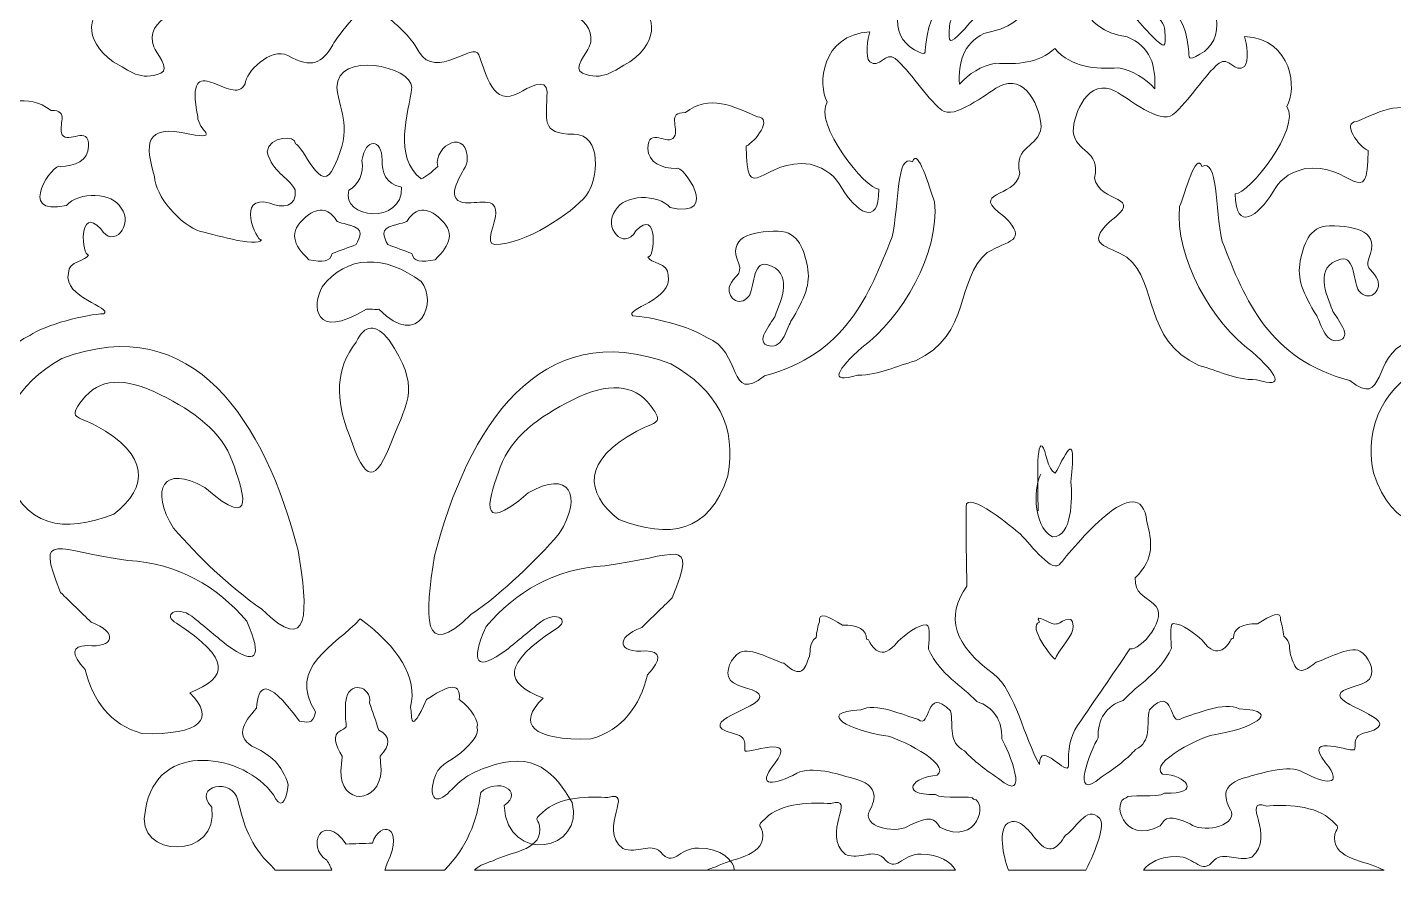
# Model space of a CAD drawing. Header units: millimetres. Extents: x -1203 to 1203, y -594 to 590.
# Drawn here: x -204 to 594, y -594 to -98 of the extents above; entities that cross this region are included whole.
import ezdxf

# ---------------------------------------------------------------- set-up
doc = ezdxf.new("R2010")
doc.units = ezdxf.units.MM
doc.header["$MEASUREMENT"] = 0
doc.layers.add('Layer 1', color=7, linetype='Continuous')

msp = doc.modelspace()

# ---------------------------------------------------------------- linework, layer by layer
at = {"layer": 'Layer 1', "color": 250, "lineweight": 20}
for points, knots in [([(404.4508, -18.7009), (401.6527, -22.6979), (399.3558, -27.5111), (397.6304, -33.0188), (395.8438, -26.3755), (393.2679, -20.6396), (390.023, -16.0032), (386.5768, -11.0799), (386.2898, -8.4806), (382.2461, -13.2994), (377.4165, -19.0591), (372.2068, -24.3018), (361.7679, -22.3756), (344.2279, -23.9721), (330.6654, -28.4566), (325.2664, -38.8685), (324.8463, -48.9287), (318.7749, -46.3094), (311.8996, -41.6263), (298.9596, -25.0397), (274.966, -40.4477), (273.2254, -57.899), (276.0388, -72.7963), (277.869, -74.7706), (285.6805, -63.8195), (301.2644, -59.0841), (305.5509, -63.2379), (304.702, -71.4316), (304.5308, -77.6338), (304.3601, -83.836), (304.1872, -90.0391), (303.3368, -99.4702), (306.1253, -106.6962), (313.9158, -110.8896), (321.2873, -114.8577), (319.9191, -113.4506), (320.5037, -107.761), (323.5739, -77.8651), (341.7234, -81.5539), (354.5076, -59.8682), (356.5299, -56.4401), (359.5889, -53.9183), (364.088, -52.7178), (379.8659, -42.3916), (379.7649, -46.198), (372.7319, -58.1989), (365.5912, -65.2546), (355.4907, -74.4753), (344.2891, -84.1186), (336.8082, -89.1614), (334.6774, -93.3049), (334.3934, -97.072), (333.5798, -107.8622), (334.4546, -107.6234), (341.6225, -100.4656), (346.4534, -95.6397), (349.6665, -90.7289), (354.3845, -87.4856), (380.7713, -77.8656), (385.8448, -95.0146), (354.4361, -101.5075), (342.1936, -107.5282), (339.6132, -118.3487), (340.1756, -131.06), (345.917, -124.8568), (352.772, -120.4872), (361.2548, -118.796), (373.9277, -119.4979), (386.1998, -118.9433), (395.8902, -110.2972), (405.9419, -121.523), (419.3389, -122.2623), (433.219, -121.4936), (441.7017, -123.1848), (448.5568, -127.5545), (454.2975, -133.7577), (454.8906, -120.3957), (452.0075, -109.1228), (438.081, -103.3185), (410.3748, -100.271), (402.9698, -70.5692), (441.3344, -91.102), (445.4015, -94.3137), (448.457, -98.7738), (452.8512, -103.1632), (460.0186, -110.321), (460.894, -110.5599), (460.0804, -99.7697), (459.7964, -96.0025), (457.6655, -91.8591), (450.1857, -86.8163), (438.983, -77.173), (428.8826, -67.9522), (421.7418, -60.8966), (414.7089, -48.8956), (414.6073, -45.0893), (430.3857, -55.4154), (434.8843, -56.616), (437.9449, -59.1378), (439.9662, -62.5658), (452.7503, -84.2515), (470.8997, -80.5628), (473.9701, -110.4586), (474.5546, -116.1482), (473.1865, -117.5554), (480.558, -113.5872), (488.3485, -109.3938), (491.1364, -102.1678), (490.2865, -92.7368), (490.1136, -86.5337), (489.9424, -80.3315), (489.7716, -74.1292), (488.923, -65.9356), (493.2094, -61.7817), (508.7933, -66.5172), (516.6047, -77.4683), (518.435, -75.4939), (521.2496, -60.5966), (519.5077, -43.1453), (495.5143, -27.7373), (482.5742, -44.324), (475.6988, -49.0071), (469.6275, -51.6264), (469.2074, -41.5662), (463.8084, -31.1542), (450.2458, -26.6697), (432.7059, -25.0733), (422.2663, -26.9995), (417.0585, -21.7567), (412.2277, -15.9971), (408.1838, -11.1783), (407.8969, -13.7775), (404.4508, -18.7009)], [0, 0, 0, 0, 0.02272727, 0.02272727, 0.02272727, 0.04545455, 0.04545455, 0.04545455, 0.06818182, 0.06818182, 0.06818182, 0.09090909, 0.09090909, 0.09090909, 0.11363636, 0.11363636, 0.11363636, 0.13636364, 0.13636364, 0.13636364, 0.15909091, 0.15909091, 0.15909091, 0.18181818, 0.18181818, 0.18181818, 0.20454545, 0.20454545, 0.20454545, 0.22727273, 0.22727273, 0.22727273, 0.25, 0.25, 0.25, 0.27272727, 0.27272727, 0.27272727, 0.29545455, 0.29545455, 0.29545455, 0.31818182, 0.31818182, 0.31818182, 0.34090909, 0.34090909, 0.34090909, 0.36363636, 0.36363636, 0.36363636, 0.38636364, 0.38636364, 0.38636364, 0.40909091, 0.40909091, 0.40909091, 0.43181818, 0.43181818, 0.43181818, 0.45454545, 0.45454545, 0.45454545, 0.47727273, 0.47727273, 0.47727273, 0.5, 0.5, 0.5, 0.52272727, 0.52272727, 0.52272727, 0.54545455, 0.54545455, 0.54545455, 0.56818182, 0.56818182, 0.56818182, 0.59090909, 0.59090909, 0.59090909, 0.61363636, 0.61363636, 0.61363636, 0.63636364, 0.63636364, 0.63636364, 0.65909091, 0.65909091, 0.65909091, 0.68181818, 0.68181818, 0.68181818, 0.70454545, 0.70454545, 0.70454545, 0.72727273, 0.72727273, 0.72727273, 0.75, 0.75, 0.75, 0.77272727, 0.77272727, 0.77272727, 0.79545455, 0.79545455, 0.79545455, 0.81818182, 0.81818182, 0.81818182, 0.84090909, 0.84090909, 0.84090909, 0.86363636, 0.86363636, 0.86363636, 0.88636364, 0.88636364, 0.88636364, 0.90909091, 0.90909091, 0.90909091, 0.93181818, 0.93181818, 0.93181818, 0.95454545, 0.95454545, 0.95454545, 0.97727273, 0.97727273, 0.97727273, 1, 1, 1, 1]), ([(-97.1594, -81.2424), (-99.1172, -76.0201), (-102.7659, -71.5827), (-110.2122, -71.5827), (-137.5833, -58.9545), (-191.0459, -91.1552), (-153.9264, -117.9919), (-144.3821, -123.3466), (-137.9173, -129.4668), (-126.2195, -124.6218), (-120.3705, -122.3271), (-128.991, -112.382), (-130.2221, -109.322), (-133.3008, -101.4174), (-128.991, -94.7871), (-121.2941, -90.7075), (-107.9136, -83.3187), (-88.122, -105.3408), (-97.1594, -81.2424)], [0, 0, 0, 0, 0.16666667, 0.16666667, 0.16666667, 0.33333333, 0.33333333, 0.33333333, 0.5, 0.5, 0.5, 0.66666667, 0.66666667, 0.66666667, 0.83333333, 0.83333333, 0.83333333, 1, 1, 1, 1]), ([(90.9777, -81.2424), (92.9354, -76.0201), (96.5841, -71.5827), (104.0305, -71.5827), (131.4016, -58.9545), (184.8641, -91.1552), (147.7446, -117.9919), (138.2021, -123.3466), (131.7373, -129.4668), (120.0379, -124.6218), (114.1887, -122.3271), (122.8094, -112.382), (124.0397, -109.322), (127.1191, -101.4174), (122.8094, -94.7871), (115.1124, -90.7075), (101.7336, -83.3187), (81.942, -105.3408), (90.9777, -81.2424)], [0, 0, 0, 0, 0.16666667, 0.16666667, 0.16666667, 0.33333333, 0.33333333, 0.33333333, 0.5, 0.5, 0.5, 0.66666667, 0.66666667, 0.66666667, 0.83333333, 0.83333333, 0.83333333, 1, 1, 1, 1]), ([(20.3289, -132.7983), (18.688, -148.4917), (9.1727, -173.113), (25.7709, -186.3844), (28.5741, -185.1839), (32.0101, -182.344), (35.4994, -179.1604), (32.9151, -166.3632), (53.903, -156.2065), (52.6572, -176.1586), (52.6572, -180.2862), (38.9535, -195.6714), (48.9208, -199.7986), (55.7713, -202.3787), (69.475, -195.3417), (69.475, -206.1762), (69.475, -211.8518), (62.6234, -224.7501), (68.8524, -224.7501), (86.2925, -224.7501), (113.6989, -206.6925), (122.4193, -195.8575), (129.2714, -187.0869), (131.7639, -160.2576), (114.9445, -160.2576), (95.013, -160.2576), (99.3737, -151.4864), (99.3737, -135.4922), (99.3737, -126.7211), (87.5383, -133.4288), (83.1792, -136.0085), (67.6066, -144.7792), (63.8685, -125.1736), (59.5094, -113.8228), (56.3937, -106.0838), (34.594, -128.7853), (24.6267, -112.2748), (18.3994, -101.4403), (12.1697, -96.7968), (2.2043, -88.5415), (-7.7618, -80.2862), (-22.7112, -102.9878), (-25.8262, -108.1476), (-32.0541, -118.9821), (-37.6606, -122.0776), (-51.9868, -114.3391), (-61.9529, -109.1793), (-76.9024, -124.1414), (-76.9024, -130.8487), (-83.8537, -145.8048), (-112.9871, -107.2783), (-104.6454, -149.939), (-104.6454, -158.1937), (-90.606, -163.3531), (-109.292, -160.2576), (-136.4357, -153.7369), (-135.2836, -166.7153), (-129.8467, -185.0226), (-129.8467, -195.8575), (-114.2759, -213.9156), (-103.063, -217.0111), (-98.0808, -218.0428), (-69.8778, -226.6782), (-67.3848, -222.0347), (-70.4108, -222.8005), (-82.5785, -194.9756), (-62.5755, -200.501), (-55.2256, -203.5993), (-46.686, -203.1296), (-47.6874, -192.8124), (-52.6712, -184.0417), (-60.4214, -183.3817), (-64.158, -170.483), (-62.8414, -161.412), (-47.0914, -160.2716), (-47.6262, -165.9327), (-43.2671, -165.9327), (-32.4527, -197.6844), (-24.978, -179.1104), (-13.6835, -155.5503), (-21.5981, -149.1726), (-23.3337, -132.9125), (-23.3337, -111.2431), (20.3289, -120.6733), (20.3289, -132.7983)], [0, 0, 0, 0, 0.03571429, 0.03571429, 0.03571429, 0.07142857, 0.07142857, 0.07142857, 0.10714286, 0.10714286, 0.10714286, 0.14285714, 0.14285714, 0.14285714, 0.17857143, 0.17857143, 0.17857143, 0.21428571, 0.21428571, 0.21428571, 0.25, 0.25, 0.25, 0.28571429, 0.28571429, 0.28571429, 0.32142857, 0.32142857, 0.32142857, 0.35714286, 0.35714286, 0.35714286, 0.39285714, 0.39285714, 0.39285714, 0.42857143, 0.42857143, 0.42857143, 0.46428571, 0.46428571, 0.46428571, 0.5, 0.5, 0.5, 0.53571429, 0.53571429, 0.53571429, 0.57142857, 0.57142857, 0.57142857, 0.60714286, 0.60714286, 0.60714286, 0.64285714, 0.64285714, 0.64285714, 0.67857143, 0.67857143, 0.67857143, 0.71428571, 0.71428571, 0.71428571, 0.75, 0.75, 0.75, 0.78571429, 0.78571429, 0.78571429, 0.82142857, 0.82142857, 0.82142857, 0.85714286, 0.85714286, 0.85714286, 0.89285714, 0.89285714, 0.89285714, 0.92857143, 0.92857143, 0.92857143, 0.96428571, 0.96428571, 0.96428571, 1, 1, 1, 1]), ([(-297.8939, -99.2398), (-296.7101, -102.6459), (-294.9348, -114.3251), (-297.8939, -116.7583), (-303.218, -121.1378), (-307.3583, -110.432), (-312.6824, -114.812), (-321.5569, -122.1112), (-329.839, -136.71), (-339.8958, -144.9825), (-346.9951, -150.8223), (-365.9254, -135.2501), (-373.0248, -131.3571), (-388.9971, -122.5976), (-397.8717, -144.4961), (-397.8717, -154.7154), (-396.6079, -167.6491), (-381.6619, -164.8046), (-385.4482, -181.9662), (-382.6552, -197.0534), (-355.0062, -191.6981), (-376.5736, -207.2708), (-391.1658, -221.9344), (-378.0847, -220.7553), (-366.5169, -228.1958), (-347.5865, -243.768), (-357.6433, -275.8853), (-324.515, -291.457), (-312.6824, -294.3771), (-304.4008, -299.73), (-290.7946, -299.73), (-272.9456, -305.2858), (-279.3293, -296.1331), (-293.231, -283.5684), (-316.8072, -266.6072), (-338.7964, -228.1748), (-335.7539, -198.5118), (-332.2051, -189.7523), (-326.2885, -166.3941), (-322.7397, -175.1535), (-313.1076, -170.2755), (-315.278, -199.3126), (-310.9087, -218.9499), (-297.3008, -253.5005), (-283.6953, -287.564), (-236.3693, -300.2165), (-214.8285, -317.1949), (-223.6567, -285.3318), (-202.6489, -277.8316), (-194.5164, -271.704), (-168.7845, -265.1315), (-159.4632, -265.1796), (-154.0058, -261.1414), (-183.3054, -255.9653), (-180.1681, -241.3348), (-180.1681, -234.0352), (-169.52, -234.5221), (-168.3361, -230.6291), (-172.5278, -232.0072), (-174.4006, -201.1879), (-161.2367, -215.5433), (-154.139, -227.709), (-141.7156, -213.1101), (-149.4058, -203.3777), (-154.139, -194.156), (-174.2532, -193.5997), (-181.3508, -201.9179), (-211.8472, -208.4629), (-188.2211, -176.3153), (-184.9014, -179.0466), (-176.6193, -179.0466), (-168.3361, -175.64), (-168.3361, -167.3674), (-168.3361, -154.2284), (-180.1681, -166.3941), (-183.7175, -160.5547), (-186.675, -155.2018), (-178.9842, -145.9559), (-190.2255, -146.4423), (-204.2269, -135.4208), (-218.2277, -142.6865), (-232.2273, -148.8756), (-241.5754, -149.5569), (-230.9652, -163.6036), (-225.7194, -165.9075), (-225.7212, -203.4225), (-235.7779, -172.2095), (-262.9897, -176.6133), (-273.047, -179.0466), (-277.7797, -183.913), (-281.3286, -190.2388), (-289.6107, -203.8647), (-303.218, -214.0835), (-303.218, -191.2122), (-295.5177, -191.5004), (-264.7519, -152.8157), (-273.047, -140.1166), (-267.3392, -130.2993), (-269.3321, -101.0122), (-297.8939, -99.2398)], [0, 0, 0, 0, 0.03030303, 0.03030303, 0.03030303, 0.06060606, 0.06060606, 0.06060606, 0.09090909, 0.09090909, 0.09090909, 0.12121212, 0.12121212, 0.12121212, 0.15151515, 0.15151515, 0.15151515, 0.18181818, 0.18181818, 0.18181818, 0.21212121, 0.21212121, 0.21212121, 0.24242424, 0.24242424, 0.24242424, 0.27272727, 0.27272727, 0.27272727, 0.3030303, 0.3030303, 0.3030303, 0.33333333, 0.33333333, 0.33333333, 0.36363636, 0.36363636, 0.36363636, 0.39393939, 0.39393939, 0.39393939, 0.42424242, 0.42424242, 0.42424242, 0.45454545, 0.45454545, 0.45454545, 0.48484848, 0.48484848, 0.48484848, 0.51515152, 0.51515152, 0.51515152, 0.54545455, 0.54545455, 0.54545455, 0.57575758, 0.57575758, 0.57575758, 0.60606061, 0.60606061, 0.60606061, 0.63636364, 0.63636364, 0.63636364, 0.66666667, 0.66666667, 0.66666667, 0.6969697, 0.6969697, 0.6969697, 0.72727273, 0.72727273, 0.72727273, 0.75757576, 0.75757576, 0.75757576, 0.78787879, 0.78787879, 0.78787879, 0.81818182, 0.81818182, 0.81818182, 0.84848485, 0.84848485, 0.84848485, 0.87878788, 0.87878788, 0.87878788, 0.90909091, 0.90909091, 0.90909091, 0.93939394, 0.93939394, 0.93939394, 0.96969697, 0.96969697, 0.96969697, 1, 1, 1, 1]), ([(287.8476, -100.4772), (286.6654, -103.8833), (284.8902, -115.5624), (287.8476, -117.9957), (293.1722, -122.3751), (297.3136, -111.6694), (302.6377, -116.0494), (311.5111, -123.3485), (319.7927, -137.9474), (329.8511, -146.2199), (336.9494, -152.0597), (355.8808, -136.4875), (362.9785, -132.5945), (378.9513, -123.835), (387.8259, -145.7335), (387.8259, -155.9527), (386.5638, -168.8865), (371.6161, -166.0419), (375.4025, -183.2036), (372.6106, -198.2907), (344.9622, -192.9355), (366.5289, -208.5082), (381.1201, -223.1718), (368.0406, -221.9927), (356.4722, -229.4332), (337.5402, -245.0054), (347.5976, -277.1226), (314.4686, -292.6944), (302.6377, -295.6145), (294.3562, -300.9674), (280.7482, -300.9674), (262.9009, -306.5231), (269.2847, -297.3705), (283.1863, -284.8056), (306.7614, -267.8445), (328.7506, -229.4122), (325.7099, -199.7492), (322.1593, -190.9897), (316.2439, -167.6314), (312.695, -176.3909), (303.0628, -171.5128), (305.2334, -200.55), (300.8624, -220.1873), (287.2568, -254.7377), (273.6506, -288.8013), (226.3229, -301.4539), (204.7838, -318.4322), (213.612, -286.5691), (192.6031, -279.069), (184.4707, -272.9414), (158.7398, -266.3689), (149.4168, -266.4169), (143.96, -262.3788), (173.2594, -257.2027), (170.1223, -242.5722), (170.1223, -235.2726), (159.474, -235.7594), (158.2914, -231.8664), (162.4832, -233.2446), (164.3565, -202.4253), (151.192, -216.7807), (144.0926, -228.9463), (131.6692, -214.3475), (139.36, -204.6151), (144.0926, -195.3934), (164.2085, -194.837), (171.3062, -203.1553), (201.8014, -209.7003), (178.1747, -177.5527), (174.855, -180.2839), (166.5734, -180.2839), (158.2914, -176.8773), (158.2914, -168.6047), (158.2914, -155.4658), (170.1223, -167.6314), (173.6728, -161.792), (176.6302, -156.4392), (168.9396, -147.1933), (180.1791, -147.6797), (194.1805, -136.6582), (208.1818, -143.9237), (222.1827, -150.1129), (231.5308, -150.7943), (220.9206, -164.8409), (215.6747, -167.1449), (215.6747, -204.6598), (225.7316, -173.4469), (252.9438, -177.8507), (263.0007, -180.2839), (267.7334, -185.1504), (271.2828, -191.4761), (279.5661, -205.1021), (293.1722, -215.3208), (293.1722, -192.4495), (285.473, -192.7378), (254.7072, -154.0531), (263.0007, -141.3539), (257.2944, -131.5367), (259.2875, -102.2495), (287.8476, -100.4772)], [0, 0, 0, 0, 0.03030303, 0.03030303, 0.03030303, 0.06060606, 0.06060606, 0.06060606, 0.09090909, 0.09090909, 0.09090909, 0.12121212, 0.12121212, 0.12121212, 0.15151515, 0.15151515, 0.15151515, 0.18181818, 0.18181818, 0.18181818, 0.21212121, 0.21212121, 0.21212121, 0.24242424, 0.24242424, 0.24242424, 0.27272727, 0.27272727, 0.27272727, 0.3030303, 0.3030303, 0.3030303, 0.33333333, 0.33333333, 0.33333333, 0.36363636, 0.36363636, 0.36363636, 0.39393939, 0.39393939, 0.39393939, 0.42424242, 0.42424242, 0.42424242, 0.45454545, 0.45454545, 0.45454545, 0.48484848, 0.48484848, 0.48484848, 0.51515152, 0.51515152, 0.51515152, 0.54545455, 0.54545455, 0.54545455, 0.57575758, 0.57575758, 0.57575758, 0.60606061, 0.60606061, 0.60606061, 0.63636364, 0.63636364, 0.63636364, 0.66666667, 0.66666667, 0.66666667, 0.6969697, 0.6969697, 0.6969697, 0.72727273, 0.72727273, 0.72727273, 0.75757576, 0.75757576, 0.75757576, 0.78787879, 0.78787879, 0.78787879, 0.81818182, 0.81818182, 0.81818182, 0.84848485, 0.84848485, 0.84848485, 0.87878788, 0.87878788, 0.87878788, 0.90909091, 0.90909091, 0.90909091, 0.93939394, 0.93939394, 0.93939394, 0.96969697, 0.96969697, 0.96969697, 1, 1, 1, 1]), ([(506.6257, -103.1749), (507.8084, -106.581), (509.5837, -118.2601), (506.6257, -120.6933), (501.3016, -125.0729), (497.1601, -114.3671), (491.8356, -118.747), (482.9626, -126.0462), (474.6811, -140.645), (464.6237, -148.9176), (457.5244, -154.7573), (438.593, -139.1851), (431.4948, -135.2922), (415.5225, -126.5326), (406.6478, -148.4311), (406.6478, -158.6504), (407.9101, -171.5841), (422.8577, -168.7395), (419.0714, -185.9012), (421.8633, -200.9884), (449.5116, -195.6332), (427.946, -211.2058), (413.3538, -225.8695), (426.4332, -224.6904), (438.0015, -232.1309), (456.9335, -247.7031), (446.8762, -279.8204), (480.0052, -295.392), (491.8356, -298.3121), (500.1177, -303.6651), (513.7249, -303.6651), (531.5723, -309.2208), (525.1891, -300.0681), (511.2875, -287.5033), (487.7123, -270.5422), (465.7232, -232.1099), (468.764, -202.4468), (472.3145, -193.6873), (478.23, -170.3291), (481.7787, -179.0885), (491.4109, -174.2104), (489.2404, -203.2476), (493.6108, -222.885), (507.217, -257.4355), (520.8232, -291.499), (568.1509, -304.1515), (589.6899, -321.1299), (580.8617, -289.2668), (601.8706, -281.7666), (610.0031, -275.639), (635.7339, -269.0666), (645.0571, -269.1146), (650.5138, -265.0765), (621.2142, -259.9004), (624.3515, -245.2698), (624.3515, -237.9702), (634.9996, -238.4571), (636.1824, -234.5641), (631.9906, -235.9424), (630.1172, -205.1231), (643.2818, -219.4783), (650.3811, -231.644), (662.8045, -217.0451), (655.1138, -207.3128), (650.3811, -198.0911), (630.2652, -197.5346), (623.1675, -205.8529), (592.6723, -212.3979), (616.299, -180.2504), (619.6188, -182.9815), (627.9003, -182.9815), (636.1824, -179.575), (636.1824, -171.3024), (636.1824, -158.1634), (624.3515, -170.3291), (620.8009, -164.4898), (617.8435, -159.1368), (625.5336, -149.891), (614.2941, -150.3774), (600.2933, -139.3559), (586.2919, -146.6215), (572.2921, -152.8106), (562.943, -153.492), (573.5544, -167.5386), (578.7991, -169.8426), (578.7991, -207.3575), (568.7417, -176.1446), (541.5298, -180.5483), (531.4731, -182.9815), (526.7398, -187.848), (523.1909, -194.1738), (514.9077, -207.7997), (501.3016, -218.0185), (501.3016, -195.1472), (509.0008, -195.4354), (539.7665, -156.7507), (531.4731, -144.0516), (537.1804, -134.2343), (535.1863, -104.9472), (506.6257, -103.1749)], [0, 0, 0, 0, 0.03030303, 0.03030303, 0.03030303, 0.06060606, 0.06060606, 0.06060606, 0.09090909, 0.09090909, 0.09090909, 0.12121212, 0.12121212, 0.12121212, 0.15151515, 0.15151515, 0.15151515, 0.18181818, 0.18181818, 0.18181818, 0.21212121, 0.21212121, 0.21212121, 0.24242424, 0.24242424, 0.24242424, 0.27272727, 0.27272727, 0.27272727, 0.3030303, 0.3030303, 0.3030303, 0.33333333, 0.33333333, 0.33333333, 0.36363636, 0.36363636, 0.36363636, 0.39393939, 0.39393939, 0.39393939, 0.42424242, 0.42424242, 0.42424242, 0.45454545, 0.45454545, 0.45454545, 0.48484848, 0.48484848, 0.48484848, 0.51515152, 0.51515152, 0.51515152, 0.54545455, 0.54545455, 0.54545455, 0.57575758, 0.57575758, 0.57575758, 0.60606061, 0.60606061, 0.60606061, 0.63636364, 0.63636364, 0.63636364, 0.66666667, 0.66666667, 0.66666667, 0.6969697, 0.6969697, 0.6969697, 0.72727273, 0.72727273, 0.72727273, 0.75757576, 0.75757576, 0.75757576, 0.78787879, 0.78787879, 0.78787879, 0.81818182, 0.81818182, 0.81818182, 0.84848485, 0.84848485, 0.84848485, 0.87878788, 0.87878788, 0.87878788, 0.90909091, 0.90909091, 0.90909091, 0.93939394, 0.93939394, 0.93939394, 0.96969697, 0.96969697, 0.96969697, 1, 1, 1, 1]), ([(3.0378, -175.3597), (3.1472, -182.4765), (4.4842, -188.9813), (14.4435, -191.2052), (15.2968, -213.265), (-21.0737, -209.8499), (-16.4584, -193.0334), (-11.1229, -189.7831), (-7.1988, -183.7898), (-8.733, -175.6642), (-6.6488, -162.0523), (3.0395, -162.7635), (3.0378, -175.3597)], [0, 0, 0, 0, 0.25, 0.25, 0.25, 0.5, 0.5, 0.5, 0.75, 0.75, 0.75, 1, 1, 1, 1]), ([(-23.1245, -211.3163), (-27.5369, -204.3577), (-33.1768, -201.7169), (-41.5184, -208.5739), (-51.9421, -217.3087), (-48.8768, -224.8247), (-39.6779, -233.5608), (-31.7071, -235.1858), (-27.1701, -234.7791), (-26.0672, -229.9047), (-21.4071, -228.1772), (-16.7475, -226.4506), (-12.0873, -224.7245), (-9.8739, -220.1887), (-6.9725, -215.4967), (-15.766, -213.4497), (-15.766, -213.4497), (-22.3886, -211.6213), (-23.1245, -211.3163)], [0, 0, 0, 0, 0.16666667, 0.16666667, 0.16666667, 0.33333333, 0.33333333, 0.33333333, 0.5, 0.5, 0.5, 0.66666667, 0.66666667, 0.66666667, 0.83333333, 0.83333333, 0.83333333, 1, 1, 1, 1]), ([(17.3862, -211.3163), (21.7985, -204.3577), (27.4385, -201.7169), (35.7801, -208.5739), (46.2055, -217.3087), (43.1385, -224.8247), (33.9413, -233.5608), (25.9688, -235.1858), (21.4316, -234.7791), (20.3289, -229.9047), (15.6705, -228.1772), (11.0092, -226.4506), (6.3491, -224.7245), (4.1355, -220.1887), (1.2359, -215.4967), (10.0277, -213.4497), (10.0277, -213.4497), (16.6502, -211.6213), (17.3862, -211.3163)], [0, 0, 0, 0, 0.16666667, 0.16666667, 0.16666667, 0.33333333, 0.33333333, 0.33333333, 0.5, 0.5, 0.5, 0.66666667, 0.66666667, 0.66666667, 0.83333333, 0.83333333, 0.83333333, 1, 1, 1, 1]), ([(539.2132, -234.4316), (537.1527, -244.3706), (540.706, -253.0578), (548.8124, -266.3936), (551.577, -271.197), (554.0367, -283.8374), (562.9493, -280.2979), (569.7101, -277.5172), (558.9536, -265.888), (558.0323, -263.1068), (554.6513, -254.2588), (546.6601, -237.5733), (562.9493, -233.2754), (571.2478, -231.0003), (570.3247, -247.6858), (573.3985, -251.7308), (579.2374, -258.8094), (586.9212, -251.9837), (584.4633, -245.4103), (582.6183, -240.3544), (576.7794, -239.09), (579.2374, -232.7698), (586.2006, -217.3259), (572.4935, -213.6837), (556.2037, -213.8036), (544.0677, -213.8913), (541.0933, -225.3657), (539.2132, -234.4316)], [0, 0, 0, 0, 0.11111111, 0.11111111, 0.11111111, 0.22222222, 0.22222222, 0.22222222, 0.33333333, 0.33333333, 0.33333333, 0.44444444, 0.44444444, 0.44444444, 0.55555556, 0.55555556, 0.55555556, 0.66666667, 0.66666667, 0.66666667, 0.77777778, 0.77777778, 0.77777778, 0.88888889, 0.88888889, 0.88888889, 1, 1, 1, 1]), ([(251.3908, -237.5798), (253.4519, -247.5188), (249.8979, -256.206), (241.7923, -269.5418), (239.0252, -274.3452), (236.568, -286.9857), (227.6547, -283.4461), (220.8928, -280.6654), (231.6504, -269.0363), (232.5723, -266.255), (235.9534, -257.407), (243.9428, -240.7215), (227.6547, -236.4236), (219.3562, -234.1485), (220.2781, -250.834), (217.2056, -254.8791), (211.365, -261.9577), (203.6828, -255.1319), (206.1407, -248.5585), (207.9858, -243.5026), (213.8247, -242.2382), (211.365, -235.918), (204.4034, -220.4742), (218.1094, -216.8321), (234.3986, -216.9518), (246.5368, -217.0395), (249.5096, -228.5139), (251.3908, -237.5798)], [0, 0, 0, 0, 0.11111111, 0.11111111, 0.11111111, 0.22222222, 0.22222222, 0.22222222, 0.33333333, 0.33333333, 0.33333333, 0.44444444, 0.44444444, 0.44444444, 0.55555556, 0.55555556, 0.55555556, 0.66666667, 0.66666667, 0.66666667, 0.77777778, 0.77777778, 0.77777778, 0.88888889, 0.88888889, 0.88888889, 1, 1, 1, 1]), ([(-6.1588, -262.5099), (-37.2217, -281.3627), (-37.9179, -259.8957), (-31.9096, -249.4064), (-17.797, -230.7951), (4.732, -230.3749), (25.8474, -246.3594), (35.5969, -257.5903), (25.1648, -286.737), (1.1996, -262.5099), (-0.8864, -263.0178), (-4.0747, -262.002), (-6.1588, -262.5099)], [0, 0, 0, 0, 0.25, 0.25, 0.25, 0.5, 0.5, 0.5, 0.75, 0.75, 0.75, 1, 1, 1, 1]), ([(-45.9971, -403.4016), (-65.2246, -328.5778), (-107.0937, -262.3369), (-183.9199, -291.1949), (-210.9474, -306.4682), (-222.5686, -328.0783), (-217.2648, -356.6486), (-206.2777, -390.4217), (-182.7843, -393.3291), (-153.6071, -382.2069), (-133.2725, -366.0853), (-132.5183, -347.7473), (-164.0133, -330.5232), (-175.1666, -324.4227), (-180.6864, -326.8344), (-171.9829, -315.4529), (-162.3163, -302.8148), (-147.5891, -301.7696), (-126.3256, -312.3895), (-106.8691, -322.1765), (-90.6276, -333.8865), (-84.3159, -351.5359), (-78.7406, -367.1263), (-68.7353, -394.095), (-100.5603, -366.6226), (-124.6819, -352.7057), (-132.8705, -367.645), (-118.7863, -390.3759), (-104.036, -407.1542), (-87.2336, -423.6648), (-67.2158, -437.6871), (-38.5871, -465.8927), (-40.1367, -438.6106), (-45.9971, -403.4016)], [0, 0, 0, 0, 0.09090909, 0.09090909, 0.09090909, 0.18181818, 0.18181818, 0.18181818, 0.27272727, 0.27272727, 0.27272727, 0.36363636, 0.36363636, 0.36363636, 0.45454545, 0.45454545, 0.45454545, 0.54545455, 0.54545455, 0.54545455, 0.63636364, 0.63636364, 0.63636364, 0.72727273, 0.72727273, 0.72727273, 0.81818182, 0.81818182, 0.81818182, 0.90909091, 0.90909091, 0.90909091, 1, 1, 1, 1]), ([(-12.0443, -281.7069), (-7.1403, -271.1438), (-0.7634, -270.7381), (7.085, -280.4877), (25.6461, -307.9303), (17.9225, -315.8437), (9.3235, -338.0518), (-1.162, -365.1325), (-6.5093, -363.8569), (-16.0915, -336.2516), (-24.398, -315.4034), (-24.3367, -296.8659), (-12.0443, -281.7069)], [0, 0, 0, 0, 0.25, 0.25, 0.25, 0.5, 0.5, 0.5, 0.75, 0.75, 0.75, 1, 1, 1, 1]), ([(33.7173, -406.5498), (52.9464, -331.726), (94.8139, -265.485), (171.6402, -294.3431), (198.6694, -309.6163), (210.2889, -331.2265), (204.9851, -359.7968), (193.9979, -393.5698), (170.5056, -396.4774), (141.3274, -385.355), (120.9927, -369.2335), (120.2386, -350.8955), (151.7335, -333.6714), (162.8886, -327.5709), (168.4066, -329.9826), (159.7032, -318.6011), (150.0365, -305.963), (135.3094, -304.9179), (114.0458, -315.5378), (94.5893, -325.3247), (78.3479, -337.0346), (72.0361, -354.6842), (66.4625, -370.2745), (56.4568, -397.2432), (88.2804, -369.7708), (112.4021, -355.8539), (120.5925, -370.7932), (106.5082, -393.5241), (91.7562, -410.3024), (74.9538, -426.813), (54.9361, -440.8354), (26.3073, -469.0409), (27.8569, -441.7588), (33.7173, -406.5498)], [0, 0, 0, 0, 0.09090909, 0.09090909, 0.09090909, 0.18181818, 0.18181818, 0.18181818, 0.27272727, 0.27272727, 0.27272727, 0.36363636, 0.36363636, 0.36363636, 0.45454545, 0.45454545, 0.45454545, 0.54545455, 0.54545455, 0.54545455, 0.63636364, 0.63636364, 0.63636364, 0.72727273, 0.72727273, 0.72727273, 0.81818182, 0.81818182, 0.81818182, 0.90909091, 0.90909091, 0.90909091, 1, 1, 1, 1]), ([(753.1671, -404.7256), (733.9398, -329.9019), (692.0706, -263.6609), (615.2443, -292.519), (588.2169, -307.7922), (576.5951, -329.4024), (581.8994, -357.9727), (592.8866, -391.7457), (616.3801, -394.6533), (645.5565, -383.531), (665.8918, -367.4094), (666.6454, -349.0715), (635.1511, -331.8473), (623.9976, -325.7468), (618.4774, -328.1586), (627.1814, -316.7769), (636.848, -304.1389), (651.5753, -303.0937), (672.838, -313.7136), (692.2951, -323.5007), (708.5362, -335.2105), (714.8485, -352.8601), (720.4231, -368.4504), (730.429, -395.4191), (698.6052, -367.9467), (674.4823, -354.0298), (666.2938, -368.969), (680.378, -391.7), (695.1278, -408.4783), (711.9307, -424.9889), (731.9486, -439.0112), (760.5773, -467.2169), (759.0276, -439.9347), (753.1671, -404.7256)], [0, 0, 0, 0, 0.09090909, 0.09090909, 0.09090909, 0.18181818, 0.18181818, 0.18181818, 0.27272727, 0.27272727, 0.27272727, 0.36363636, 0.36363636, 0.36363636, 0.45454545, 0.45454545, 0.45454545, 0.54545455, 0.54545455, 0.54545455, 0.63636364, 0.63636364, 0.63636364, 0.72727273, 0.72727273, 0.72727273, 0.81818182, 0.81818182, 0.81818182, 0.90909091, 0.90909091, 0.90909091, 1, 1, 1, 1]), ([(386.1782, -380.3031), (386.1782, -372.7474), (384.6473, -339.3764), (388.4733, -342.5246), (390.7702, -344.4136), (391.5358, -356.3767), (396.129, -358.2657), (400.7307, -350.6777), (409.1557, -328.1996), (405.3142, -363.3028), (406.0798, -373.377), (406.0798, -395.4144), (394.5981, -395.4144), (381.8803, -388.6969), (384.2187, -363.5831), (387.708, -358.8953)], [0, 0, 0, 0, 0.2, 0.2, 0.2, 0.4, 0.4, 0.4, 0.6, 0.6, 0.6, 0.8, 0.8, 0.8, 1, 1, 1, 1]), ([(386.9426, -528.2686), (377.7572, -512.5276), (373.1651, -486.0827), (360.152, -475.3788), (337.1949, -459.1769), (331.6031, -441.8777), (344.5465, -424.2329), (344.1882, -407.6803), (344.0782, -393.7219), (344.0782, -377.7845), (344.0782, -367.0806), (373.1651, -391.6366), (374.6966, -392.8959), (380.0535, -397.3034), (393.0666, -416.1926), (398.4241, -411.7851), (406.5401, -402.1236), (445.7785, -352.8727), (449.7094, -386.5995), (452.4197, -397.9325), (454.5618, -408.0082), (442.821, -419.3408), (442.821, -428.7854), (447.4125, -429.4151), (453.5373, -434.4521), (463.4993, -442.0148), (445.6458, -462.1694), (439.7587, -460.8971), (429.5522, -475.7985), (419.3469, -490.7001), (409.1404, -505.6016), (404.5489, -512.5276), (403.7834, -519.4537), (403.7834, -528.8983), (403.7834, -536.454), (386.9426, -513.1572), (386.9426, -528.2686)], [0, 0, 0, 0, 0.08333333, 0.08333333, 0.08333333, 0.16666667, 0.16666667, 0.16666667, 0.25, 0.25, 0.25, 0.33333333, 0.33333333, 0.33333333, 0.41666667, 0.41666667, 0.41666667, 0.5, 0.5, 0.5, 0.58333333, 0.58333333, 0.58333333, 0.66666667, 0.66666667, 0.66666667, 0.75, 0.75, 0.75, 0.83333333, 0.83333333, 0.83333333, 0.91666667, 0.91666667, 0.91666667, 1, 1, 1, 1]), ([(-145.367, -409.1616), (-187.0933, -403.9878), (-199.8871, -390.2607), (-184.7715, -427.8172), (-178.8164, -433.7237), (-172.8629, -439.3494), (-166.9078, -445.2563), (-150.7643, -451.0742), (-153.4762, -460.5072), (-169.2727, -458.8701), (-178.4082, -459.1038), (-178.7586, -463.785), (-170.3222, -472.9158), (-165.7205, -491.1716), (-156.0186, -504.831), (-137.2233, -510.2996), (-102.5697, -511.2959), (-93.9705, -501.5453), (-109.3304, -486.4199), (-86.6456, -477.6749), (-84.9332, -466.8801), (-116.9947, -445.9047), (-125.3827, -441.2061), (-117.3399, -435.1266), (-108.0633, -441.7989), (-101.3212, -447.3449), (-94.5785, -452.8909), (-87.8363, -458.4378), (-70.3773, -471.0628), (-66.4384, -466.4524), (-76.0138, -444.6081), (-93.5487, -424.2446), (-115.9383, -410.8304), (-145.367, -409.1616)], [0, 0, 0, 0, 0.09090909, 0.09090909, 0.09090909, 0.18181818, 0.18181818, 0.18181818, 0.27272727, 0.27272727, 0.27272727, 0.36363636, 0.36363636, 0.36363636, 0.45454545, 0.45454545, 0.45454545, 0.54545455, 0.54545455, 0.54545455, 0.63636364, 0.63636364, 0.63636364, 0.72727273, 0.72727273, 0.72727273, 0.81818182, 0.81818182, 0.81818182, 0.90909091, 0.90909091, 0.90909091, 1, 1, 1, 1]), ([(133.0873, -412.3098), (174.8136, -407.136), (187.6073, -393.4089), (172.4917, -430.9654), (166.5366, -436.8719), (160.5831, -442.4976), (154.628, -448.4045), (138.4845, -454.2224), (141.1964, -463.6554), (156.993, -462.0183), (166.1301, -462.252), (166.4788, -466.9332), (158.0442, -476.064), (153.4424, -494.3198), (143.7388, -507.9793), (124.9435, -513.4479), (90.2899, -514.444), (81.6908, -504.6935), (97.0524, -489.5681), (74.3658, -480.8232), (72.6552, -470.0283), (104.7165, -449.0528), (113.1029, -444.3543), (105.0618, -438.2748), (95.7835, -444.9471), (89.0414, -450.4931), (82.2987, -456.039), (75.5565, -461.586), (58.0993, -474.211), (54.1586, -469.6006), (63.7358, -447.7562), (81.2707, -427.3928), (103.6585, -413.9785), (133.0873, -412.3098)], [0, 0, 0, 0, 0.09090909, 0.09090909, 0.09090909, 0.18181818, 0.18181818, 0.18181818, 0.27272727, 0.27272727, 0.27272727, 0.36363636, 0.36363636, 0.36363636, 0.45454545, 0.45454545, 0.45454545, 0.54545455, 0.54545455, 0.54545455, 0.63636364, 0.63636364, 0.63636364, 0.72727273, 0.72727273, 0.72727273, 0.81818182, 0.81818182, 0.81818182, 0.90909091, 0.90909091, 0.90909091, 1, 1, 1, 1]), ([(-317.6095, -452.8526), (-307.9592, -465.7654), (-302.2348, -455.2667), (-300.4165, -451.944), (-300.0627, -451.7985), (-299.3273, -451.8195), (-299.3369, -451.4734), (-299.4616, -446.2913), (-294.3286, -442.9295), (-285.2664, -443.2643), (-277.4775, -438.4362), (-270.9679, -434.899), (-271.8814, -441.3381), (-270.8499, -443.9108), (-270.2938, -447.1271), (-269.8781, -450.48), (-265.3048, -454.0415), (-267.148, -457.9835), (-265.9444, -461.4199), (-263.0963, -469.5595), (-261.7078, -474.8663), (-251.0295, -465.5798), (-245.5426, -464.3676), (-231.641, -455.8827), (-225.4217, -459.2166), (-220.6657, -461.9432), (-215.9109, -470.428), (-219.935, -475.5794), (-223.5921, -480.1249), (-237.1279, -480.4276), (-237.1279, -484.9731), (-237.1279, -491.9426), (-197.9842, -500.1236), (-221.0309, -506.4872), (-227.9828, -508.3058), (-228.348, -509.5175), (-228.348, -516.4869), (-228.348, -519.5171), (-260.1752, -505.8814), (-245.5426, -524.3654), (-234.2016, -538.6074), (-245.9078, -536.7893), (-258.7118, -529.8199), (-267.1265, -525.2748), (-282.8566, -530.4257), (-290.5389, -532.5469), (-308.9526, -536.89), (-303.831, -546.5869), (-300.4165, -553.1525), (-298.4655, -562.0412), (-318.2207, -565.3736), (-324.5615, -560.1215), (-336.5863, -554.582), (-339.0658, -556.2219), (-342.1213, -561.3336), (-364.1899, -572.7367), (-370.5437, -545.9797), (-361.8749, -544.9709), (-361.8749, -542.2434), (-343.2173, -545.2736), (-339.559, -542.2434), (-317.3289, -542.6315), (-326.961, -531.5638), (-340.6568, -531.032), (-349.4616, -524.1638), (-316.2431, -508.4527), (-310.6599, -508.0021), (-290.8757, -505.3054), (-268.3404, -494.1934), (-296.0257, -492.8515), (-304.4405, -488.3061), (-321.6335, -496.1845), (-329.3174, -498.3057), (-337.1788, -504.895), (-333.5188, -477.7743), (-348.339, -493.4579), (-350.4942, -502.4403), (-346.532, -511.7991), (-356.5558, -516.6571), (-360.7159, -521.414), (-366.8236, -526.5299), (-376.509, -532.8501), (-395.6253, -549.0342), (-382.2119, -516.2066), (-378.3376, -509.8206), (-378.7242, -499.0976), (-373.5946, -491.0228), (-363.7051, -488.0034), (-354.9865, -478.3064), (-342.669, -472.8518), (-335.5351, -457.3981), (-335.5351, -454.9743), (-336.9995, -443.1561), (-334.439, -443.1561), (-328.9506, -443.1561), (-322.0003, -448.9138), (-317.6095, -452.8526)], [0, 0, 0, 0, 0.03125, 0.03125, 0.03125, 0.0625, 0.0625, 0.0625, 0.09375, 0.09375, 0.09375, 0.125, 0.125, 0.125, 0.15625, 0.15625, 0.15625, 0.1875, 0.1875, 0.1875, 0.21875, 0.21875, 0.21875, 0.25, 0.25, 0.25, 0.28125, 0.28125, 0.28125, 0.3125, 0.3125, 0.3125, 0.34375, 0.34375, 0.34375, 0.375, 0.375, 0.375, 0.40625, 0.40625, 0.40625, 0.4375, 0.4375, 0.4375, 0.46875, 0.46875, 0.46875, 0.5, 0.5, 0.5, 0.53125, 0.53125, 0.53125, 0.5625, 0.5625, 0.5625, 0.59375, 0.59375, 0.59375, 0.625, 0.625, 0.625, 0.65625, 0.65625, 0.65625, 0.6875, 0.6875, 0.6875, 0.71875, 0.71875, 0.71875, 0.75, 0.75, 0.75, 0.78125, 0.78125, 0.78125, 0.8125, 0.8125, 0.8125, 0.84375, 0.84375, 0.84375, 0.875, 0.875, 0.875, 0.90625, 0.90625, 0.90625, 0.9375, 0.9375, 0.9375, 0.96875, 0.96875, 0.96875, 1, 1, 1, 1]), ([(304.1974, -456.4905), (294.5455, -469.4033), (288.8228, -458.9046), (287.0044, -455.582), (286.6506, -455.4364), (285.9147, -455.4574), (285.9232, -455.1114), (286.049, -449.9292), (280.916, -446.5674), (271.8538, -446.9023), (264.0649, -442.0741), (257.5553, -438.5369), (258.4687, -444.976), (257.4373, -447.5487), (256.8811, -450.7649), (256.4661, -454.118), (251.8926, -457.6794), (253.736, -461.6214), (252.5317, -465.0578), (249.6837, -473.1975), (248.294, -478.5041), (237.6174, -469.2176), (232.1289, -468.0055), (218.2273, -459.5207), (212.0097, -462.8546), (207.2531, -465.5812), (202.4972, -474.0659), (206.5211, -479.2173), (210.1794, -483.7628), (223.7159, -484.0655), (223.7159, -488.6111), (223.7159, -495.5805), (184.5716, -503.7616), (207.6188, -510.1252), (214.5702, -511.9437), (214.9359, -513.1554), (214.9359, -520.1248), (214.9359, -523.155), (246.7626, -509.5194), (232.1289, -528.0033), (220.7895, -542.2453), (232.4958, -540.4272), (245.2997, -533.4578), (253.7128, -528.9127), (269.444, -534.0637), (277.1263, -536.1849), (295.54, -540.528), (290.4184, -550.2249), (287.0044, -556.7905), (285.0529, -565.6791), (304.8081, -569.0115), (311.1489, -563.7594), (323.1736, -558.2199), (325.6532, -559.8598), (328.7087, -564.9715), (350.7761, -576.3746), (357.1316, -549.6177), (348.4628, -548.6088), (348.4628, -545.8813), (329.8047, -548.9115), (326.1464, -545.8813), (303.9151, -546.2694), (313.5484, -535.2016), (327.2441, -534.6699), (336.049, -527.8018), (302.8304, -512.0906), (297.2473, -511.64), (277.4637, -508.9433), (254.9284, -497.8314), (282.6137, -496.4895), (291.0278, -491.944), (308.2209, -499.8224), (315.9048, -501.9436), (323.7667, -508.5329), (320.1051, -481.4122), (334.9264, -497.0958), (337.082, -506.0782), (333.1182, -515.437), (343.1432, -520.2951), (347.3033, -525.0518), (353.4116, -530.1678), (363.0964, -536.488), (382.2126, -552.6721), (368.7993, -519.8445), (364.925, -513.4585), (365.3116, -502.7356), (360.182, -494.6607), (350.2925, -491.6413), (341.5726, -481.9443), (329.2569, -476.4897), (322.1225, -461.0361), (322.1225, -458.6122), (323.5858, -446.794), (321.0264, -446.794), (315.538, -446.794), (308.5883, -452.5518), (304.1974, -456.4905)], [0, 0, 0, 0, 0.03125, 0.03125, 0.03125, 0.0625, 0.0625, 0.0625, 0.09375, 0.09375, 0.09375, 0.125, 0.125, 0.125, 0.15625, 0.15625, 0.15625, 0.1875, 0.1875, 0.1875, 0.21875, 0.21875, 0.21875, 0.25, 0.25, 0.25, 0.28125, 0.28125, 0.28125, 0.3125, 0.3125, 0.3125, 0.34375, 0.34375, 0.34375, 0.375, 0.375, 0.375, 0.40625, 0.40625, 0.40625, 0.4375, 0.4375, 0.4375, 0.46875, 0.46875, 0.46875, 0.5, 0.5, 0.5, 0.53125, 0.53125, 0.53125, 0.5625, 0.5625, 0.5625, 0.59375, 0.59375, 0.59375, 0.625, 0.625, 0.625, 0.65625, 0.65625, 0.65625, 0.6875, 0.6875, 0.6875, 0.71875, 0.71875, 0.71875, 0.75, 0.75, 0.75, 0.78125, 0.78125, 0.78125, 0.8125, 0.8125, 0.8125, 0.84375, 0.84375, 0.84375, 0.875, 0.875, 0.875, 0.90625, 0.90625, 0.90625, 0.9375, 0.9375, 0.9375, 0.96875, 0.96875, 0.96875, 1, 1, 1, 1]), ([(386.9221, -445.2092), (383.4102, -438.6237), (394.1348, -447.7185), (396.9063, -446.2983), (397.5674, -446.9942), (406.9433, -438.6898), (406.5283, -447.6397), (407.749, -451.7291), (397.0277, -462.772), (396.1023, -466.8628), (395.0614, -467.151), (379.474, -447.3645), (386.9221, -445.2092)], [0, 0, 0, 0, 0.25, 0.25, 0.25, 0.5, 0.5, 0.5, 0.75, 0.75, 0.75, 1, 1, 1, 1]), ([(481.8967, -455.7909), (491.547, -468.7037), (497.2714, -458.205), (499.0898, -454.8824), (499.4435, -454.7368), (500.1789, -454.7578), (500.1693, -454.4118), (500.0445, -449.2296), (505.1775, -445.8678), (514.2398, -446.2027), (522.0287, -441.3745), (528.5383, -437.8373), (527.6248, -444.2764), (528.6563, -446.8491), (529.2124, -450.0654), (529.6281, -453.4184), (534.2014, -456.9798), (532.3582, -460.9218), (533.5618, -464.3582), (536.4099, -472.4979), (537.7984, -477.8046), (548.4767, -468.5181), (553.9636, -467.3059), (567.8652, -458.8211), (574.0845, -462.155), (578.8404, -464.8815), (583.5953, -473.3663), (579.5712, -478.5177), (575.9141, -483.0633), (562.3783, -483.366), (562.3783, -487.9114), (562.3783, -494.8809), (601.522, -503.062), (578.4753, -509.4256), (571.5234, -511.2441), (571.1582, -512.4558), (571.1582, -519.4252), (571.1582, -522.4554), (539.331, -508.8197), (553.9636, -527.3037), (565.3046, -541.5456), (553.5984, -539.7277), (540.7944, -532.7582), (532.3797, -528.2132), (516.6496, -533.3641), (508.9673, -535.4853), (490.5536, -539.8284), (495.6753, -549.5253), (499.0898, -556.0908), (501.0407, -564.9795), (481.2855, -568.3119), (474.9447, -563.0598), (462.9198, -557.5203), (460.4404, -559.1602), (457.3849, -564.2719), (435.3163, -575.675), (428.9626, -548.9181), (437.6313, -547.9092), (437.6313, -545.1817), (456.2888, -548.212), (459.946, -545.1817), (482.1773, -545.5697), (472.5452, -534.5021), (458.8483, -533.9704), (450.0446, -527.1022), (483.2631, -511.391), (488.8463, -510.9405), (508.6305, -508.2437), (531.1657, -497.1318), (503.4805, -495.7899), (495.0656, -491.2443), (477.8728, -499.1228), (470.1888, -501.244), (462.3274, -507.8333), (465.9873, -480.7126), (451.1673, -496.3962), (449.012, -505.3786), (452.9742, -514.7374), (442.9503, -519.5955), (438.7903, -524.3523), (432.6826, -529.4682), (422.9972, -535.7884), (403.8798, -551.9725), (417.2944, -519.1449), (421.1686, -512.759), (420.7819, -502.036), (425.9116, -493.9611), (435.8011, -490.9417), (444.5197, -481.2448), (456.8371, -475.7902), (463.9711, -460.3365), (463.9711, -457.9126), (462.5066, -446.0945), (465.0671, -446.0945), (470.5556, -446.0945), (477.5058, -451.8521), (481.8967, -455.7909)], [0, 0, 0, 0, 0.03125, 0.03125, 0.03125, 0.0625, 0.0625, 0.0625, 0.09375, 0.09375, 0.09375, 0.125, 0.125, 0.125, 0.15625, 0.15625, 0.15625, 0.1875, 0.1875, 0.1875, 0.21875, 0.21875, 0.21875, 0.25, 0.25, 0.25, 0.28125, 0.28125, 0.28125, 0.3125, 0.3125, 0.3125, 0.34375, 0.34375, 0.34375, 0.375, 0.375, 0.375, 0.40625, 0.40625, 0.40625, 0.4375, 0.4375, 0.4375, 0.46875, 0.46875, 0.46875, 0.5, 0.5, 0.5, 0.53125, 0.53125, 0.53125, 0.5625, 0.5625, 0.5625, 0.59375, 0.59375, 0.59375, 0.625, 0.625, 0.625, 0.65625, 0.65625, 0.65625, 0.6875, 0.6875, 0.6875, 0.71875, 0.71875, 0.71875, 0.75, 0.75, 0.75, 0.78125, 0.78125, 0.78125, 0.8125, 0.8125, 0.8125, 0.84375, 0.84375, 0.84375, 0.875, 0.875, 0.875, 0.90625, 0.90625, 0.90625, 0.9375, 0.9375, 0.9375, 0.96875, 0.96875, 0.96875, 1, 1, 1, 1]), ([(-9.7492, -443.3333), (12.6666, -459.8472), (23.8647, -477.4701), (19.7029, -494.9271), (20.5433, -500.3066), (19.1332, -512.5598), (28.9744, -490.4407), (39.8749, -483.3482), (49.2627, -478.6189), (48.064, -490.4407), (55.5353, -495.8248), (60.1354, -504.1109), (58.4264, -506.5918), (60.157, -510.0664), (55.6034, -516.0154), (49.0024, -521.4877), (41.1275, -528.0164), (35.7682, -527.9198), (33.2672, -537.2977), (30.3245, -548.3351), (34.599, -552.3773), (42.6667, -543.9774), (49.4424, -536.925), (53.353, -533.9998), (63.9598, -530.013), (92.3344, -519.3469), (103.9941, -533.7577), (114.0577, -550.5588), (121.7298, -578.3326), (76.5896, -587.6993), (74.2428, -552.3536), (86.4785, -543.5582), (70.1145, -535.8085), (60.6088, -544.7265), (58.5081, -561.4591), (52.6011, -576.9385), (39.4219, -590.0266), (39.4219, -590.0266), (4.6389, -590.0266), (4.6389, -590.0266), (4.9973, -588.7743), (5.4741, -587.4338), (6.0683, -586.0015), (16.4563, -563.7501), (1.7292, -560.8173), (-2.6583, -574.3369), (-7.7498, -574.4861), (-12.8398, -574.6353), (-17.9298, -574.7855), (-31.7133, -555.1039), (-41.7605, -576.55), (-29.2906, -584.2069), (-27.957, -586.3019), (-26.9756, -588.2441), (-26.3082, -590.0266), (-26.3082, -590.0266), (-59.3221, -590.0266), (-59.3221, -590.0266), (-60.2587, -589.0406), (-61.1892, -588.001), (-62.1089, -586.8989), (-73.7652, -576.2025), (-78.0097, -562.8937), (-81.1967, -549.2128), (-83.9484, -535.8756), (-108.3122, -540.5751), (-96.4682, -553.2504), (-91.1957, -584.1649), (-142.2951, -583.8193), (-135.1923, -555.0451), (-128.7869, -513.0999), (-76.9006, -522.33), (-60.4714, -546.0725), (-56.3578, -554.0433), (-53.4486, -552.0994), (-51.7448, -540.2402), (-55.242, -528.3446), (-62.5092, -522.655), (-70.8344, -518.7051), (-83.5101, -512.7949), (-78.1843, -504.2719), (-70.2894, -495.3758), (-69.1866, -482.9862), (-65.6645, -475.5743), (-45.1999, -503.0028), (-41.4668, -503.3241), (-37.0891, -505.7583), (-35.9284, -497.6191), (-52.6264, -470.9662), (-24.3418, -459.4536), (-9.7492, -443.3333)], [0, 0, 0, 0, 0.03333333, 0.03333333, 0.03333333, 0.06666667, 0.06666667, 0.06666667, 0.1, 0.1, 0.1, 0.13333333, 0.13333333, 0.13333333, 0.16666667, 0.16666667, 0.16666667, 0.2, 0.2, 0.2, 0.23333333, 0.23333333, 0.23333333, 0.26666667, 0.26666667, 0.26666667, 0.3, 0.3, 0.3, 0.33333333, 0.33333333, 0.33333333, 0.36666667, 0.36666667, 0.36666667, 0.4, 0.4, 0.4, 0.43333333, 0.43333333, 0.43333333, 0.46666667, 0.46666667, 0.46666667, 0.5, 0.5, 0.5, 0.53333333, 0.53333333, 0.53333333, 0.56666667, 0.56666667, 0.56666667, 0.6, 0.6, 0.6, 0.63333333, 0.63333333, 0.63333333, 0.66666667, 0.66666667, 0.66666667, 0.7, 0.7, 0.7, 0.73333333, 0.73333333, 0.73333333, 0.76666667, 0.76666667, 0.76666667, 0.8, 0.8, 0.8, 0.83333333, 0.83333333, 0.83333333, 0.86666667, 0.86666667, 0.86666667, 0.9, 0.9, 0.9, 0.93333333, 0.93333333, 0.93333333, 0.96666667, 0.96666667, 0.96666667, 1, 1, 1, 1]), ([(-18.1389, -491.5326), (-17.0712, -478.9188), (-2.8062, -482.4387), (-4.2328, -492.4127), (-2.449, -497.6919), (-0.667, -502.972), (1.1162, -508.2521), (8.0099, -511.7716), (8.2474, -516.8558), (1.8307, -523.5053), (2.0682, -526.3405), (2.3053, -529.1758), (2.5428, -532.0116), (1.47, -551.2281), (-21.7065, -552.7929), (-20.9921, -531.7181), (-20.7544, -528.9803), (-20.5158, -526.2426), (-20.2782, -523.5053), (-24.0397, -517.0815), (-26.5191, -511.183), (-21.0102, -508.5739), (-16.0615, -506.234), (-18.4031, -505.4761), (-18.4031, -499.7454), (-18.4031, -495.5413), (-18.3136, -491.2882), (-18.1389, -491.5326)], [0, 0, 0, 0, 0.11111111, 0.11111111, 0.11111111, 0.22222222, 0.22222222, 0.22222222, 0.33333333, 0.33333333, 0.33333333, 0.44444444, 0.44444444, 0.44444444, 0.55555556, 0.55555556, 0.55555556, 0.66666667, 0.66666667, 0.66666667, 0.77777778, 0.77777778, 0.77777778, 0.88888889, 0.88888889, 0.88888889, 1, 1, 1, 1]), ([(143.5365, -577.4907), (128.7827, -565.4851), (150.8581, -542.7537), (134.9226, -547.7068), (125.3852, -546.8071), (105.6515, -546.9843), (96.7184, -556.394), (90.3517, -561.6681), (95.2205, -559.4965), (95.2205, -566.3218), (95.2205, -579.0419), (77.2422, -579.3516), (67.8778, -584.6257), (62.2129, -586.2646), (58.727, -588.139), (56.9466, -590.0266), (56.9466, -590.0266), (208.6315, -590.0266), (208.6315, -590.0266), (208.9093, -584.6141), (200.8183, -577.18), (187.7338, -577.18), (175.7486, -577.18), (173.5016, -588.9698), (165.6351, -579.3516), (159.265, -573.7739), (152.3963, -580.7065), (143.5365, -577.4907)], [0, 0, 0, 0, 0.11111111, 0.11111111, 0.11111111, 0.22222222, 0.22222222, 0.22222222, 0.33333333, 0.33333333, 0.33333333, 0.44444444, 0.44444444, 0.44444444, 0.55555556, 0.55555556, 0.55555556, 0.66666667, 0.66666667, 0.66666667, 0.77777778, 0.77777778, 0.77777778, 0.88888889, 0.88888889, 0.88888889, 1, 1, 1, 1]), ([(273.6608, -580.9887), (258.9053, -568.9831), (280.9807, -546.2516), (265.0453, -551.2048), (255.5078, -550.3052), (235.7752, -550.4824), (226.8411, -559.892), (220.4738, -565.166), (225.3431, -562.9945), (225.3431, -569.8198), (225.3431, -582.5399), (207.3648, -582.8496), (198.0014, -588.1236), (195.9059, -588.7296), (194.1107, -589.3676), (192.5878, -590.0266), (192.5878, -590.0266), (337.9008, -590.0266), (337.9008, -590.0266), (335.5075, -585.3789), (328.2607, -580.678), (317.8564, -580.678), (305.8712, -580.678), (303.6242, -592.4677), (295.7594, -582.8496), (289.3876, -577.2719), (282.5189, -584.2046), (273.6608, -580.9887)], [0, 0, 0, 0, 0.11111111, 0.11111111, 0.11111111, 0.22222222, 0.22222222, 0.22222222, 0.33333333, 0.33333333, 0.33333333, 0.44444444, 0.44444444, 0.44444444, 0.55555556, 0.55555556, 0.55555556, 0.66666667, 0.66666667, 0.66666667, 0.77777778, 0.77777778, 0.77777778, 0.88888889, 0.88888889, 0.88888889, 1, 1, 1, 1]), ([(510.9586, -582.3879), (525.7118, -570.3822), (503.6364, -547.6508), (519.5724, -552.604), (529.1099, -551.7043), (548.8436, -551.8816), (557.7766, -561.2912), (564.145, -566.5652), (559.2746, -564.3937), (559.2746, -571.219), (559.2746, -583.9391), (577.2528, -584.2488), (586.6174, -589.5229), (587.1889, -589.6885), (587.7332, -589.8563), (588.2616, -590.0266), (588.2616, -590.0266), (447.5872, -590.0266), (447.5872, -590.0266), (450.6025, -585.8798), (457.4048, -582.0773), (466.7613, -582.0773), (478.7465, -582.0773), (480.9934, -593.8669), (488.8599, -584.2488), (495.2301, -578.6711), (502.0987, -585.6037), (510.9586, -582.3879)], [0, 0, 0, 0, 0.11111111, 0.11111111, 0.11111111, 0.22222222, 0.22222222, 0.22222222, 0.33333333, 0.33333333, 0.33333333, 0.44444444, 0.44444444, 0.44444444, 0.55555556, 0.55555556, 0.55555556, 0.66666667, 0.66666667, 0.66666667, 0.77777778, 0.77777778, 0.77777778, 0.88888889, 0.88888889, 0.88888889, 1, 1, 1, 1]), ([(368.4505, -562.5472), (375.2113, -558.4821), (381.8191, -568.47), (385.3981, -572.4951), (392.6783, -581.9047), (397.7336, -576.8933), (402.0609, -569.7223), (407.4417, -567.0238), (414.6392, -551.4151), (422.107, -559.815), (425.3837, -563.4997), (419.9332, -578.285), (414.0182, -590.0266), (414.0182, -590.0266), (368.9058, -590.0266), (368.9058, -590.0266), (365.5594, -581.9565), (362.7675, -565.964), (368.4505, -562.5472)], [0, 0, 0, 0, 0.16666667, 0.16666667, 0.16666667, 0.33333333, 0.33333333, 0.33333333, 0.5, 0.5, 0.5, 0.66666667, 0.66666667, 0.66666667, 0.83333333, 0.83333333, 0.83333333, 1, 1, 1, 1])]:
    msp.add_open_spline(points, degree=3, knots=knots, dxfattribs=at)

doc.saveas('drawing.dxf')
